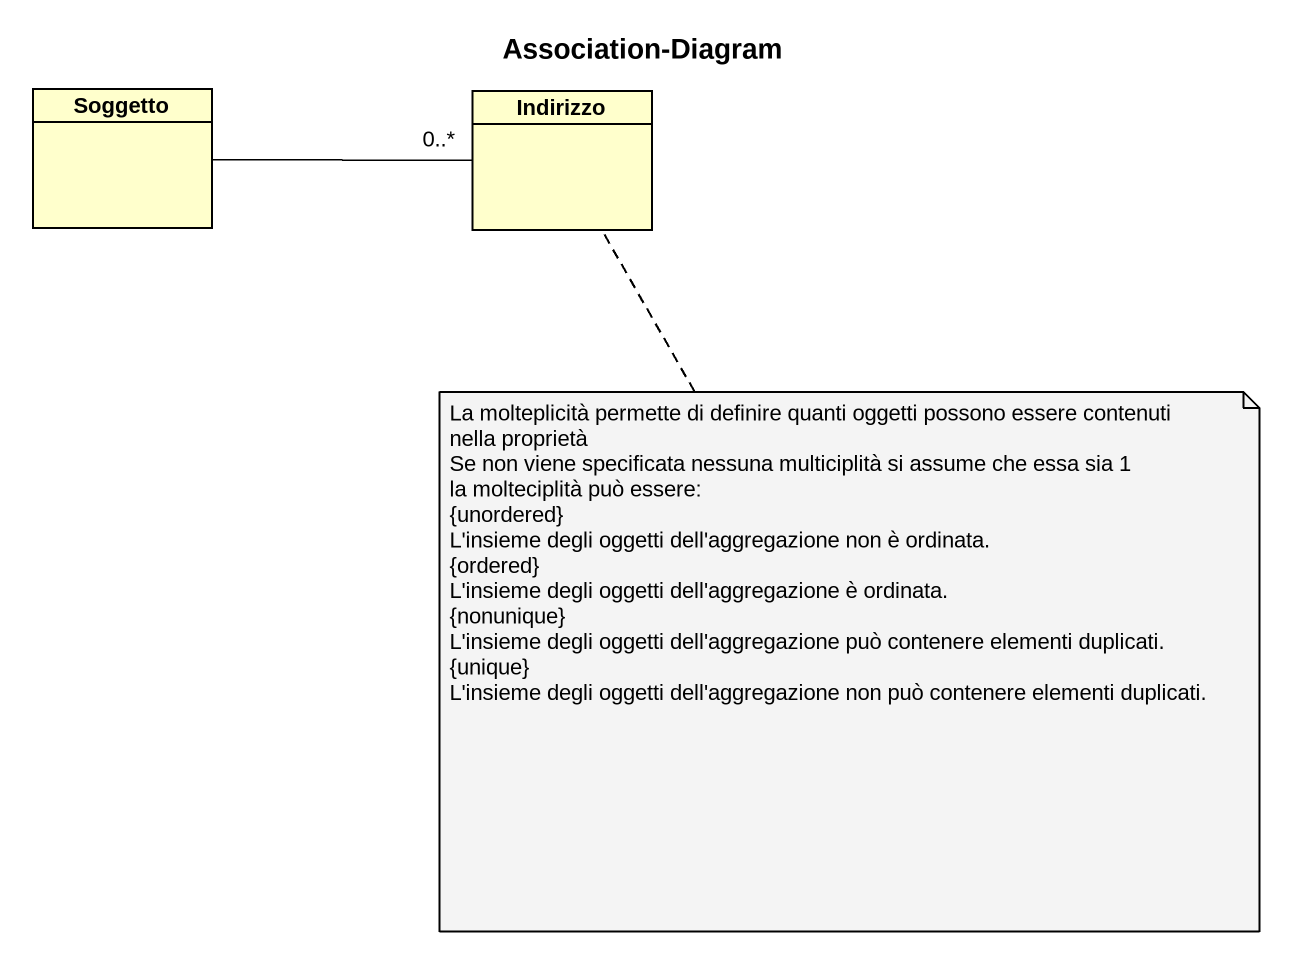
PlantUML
@startuml
title Association-Diagram
hide circle
hide empty members
class Soggetto
class Indirizzo
Soggetto -right- "0..*" Indirizzo
note bottom of Indirizzo
  La molteplicità permette di definire quanti oggetti possono essere contenuti nella proprietà
  Se non viene specificata nessuna multiciplità si assume che essa sia 1
  la molteciplità può essere:
  {unordered}
  L'insieme degli oggetti dell'aggregazione non è ordinata.
  {ordered}
  L'insieme degli oggetti dell'aggregazione è ordinata.
  {nonunique}
  L'insieme degli oggetti dell'aggregazione può contenere elementi duplicati.
  {unique}
  L'insieme degli oggetti dell'aggregazione non può contenere elementi duplicati.
end note
@enduml
